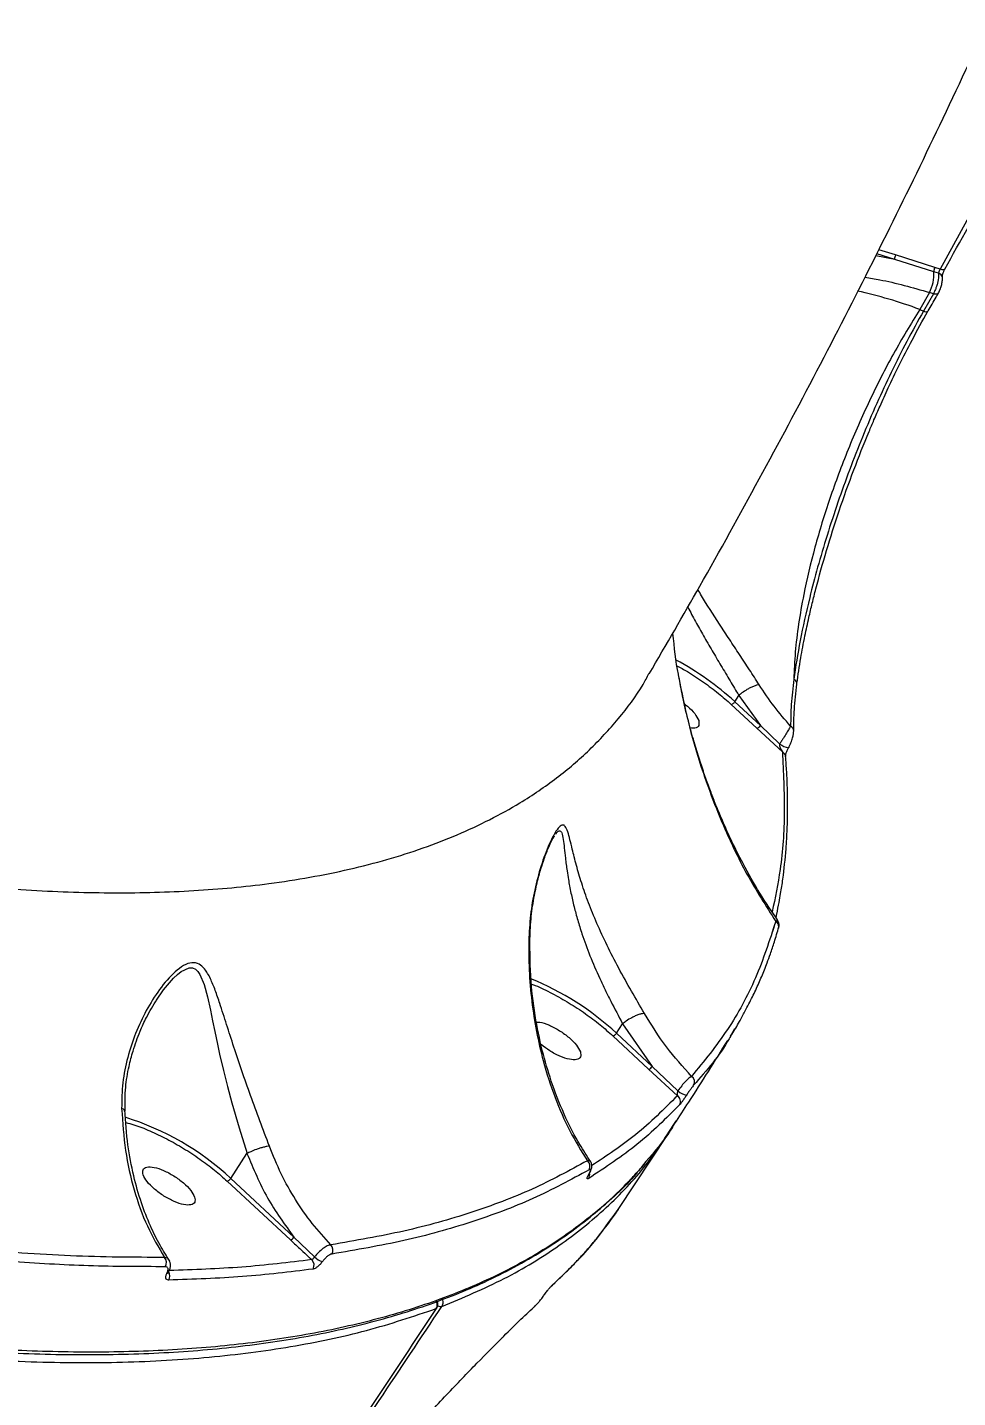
# Model space of a CAD drawing. Header units: millimetres. Extents: x -6332 to 8932, y -6739 to 7096.
# Drawn here: x -1700.3 to -1563, y -2091.6 to -1889.4 of the extents above; entities that cross this region are included whole.
import ezdxf

# ---------------------------------------------------------------- set-up
doc = ezdxf.new("R2010")
doc.units = ezdxf.units.MM
for name, color, linetype in [('DIKOM_ОБЪЕКТ', 7, 'Continuous'), ('DIKOM_РАЗМЕР_ЗОНА', 7, 'Continuous'), ('DIKOM_РАЗМЕР_ОБЪЕКТА', 7, 'Continuous')]:
    doc.layers.add(name, color=color, linetype=linetype)
doc.styles.add('style1', font='arial.ttf', dxfattribs={"width": 0.8})
doc.dimstyles.new('1-50', dxfattribs={"dimtxt": 300, "dimasz": 200, "dimexe": 100, "dimexo": 0, "dimgap": 100, "dimtad": 1, "dimtxsty": 'style1', "dimcen": 200, "dimclrd": 7, "dimclre": 7, "dimclrt": 7, "dimadec": 1, "dimazin": 2, "dimtfac": 1, "dimtmove": 0, "dimatfit": 2, "dimfxl": 0, "dimlwd": 25, "dimlwe": 18, "dimarcsym": 0})

# ---------------------------------------------------------------- blocks, each defined once
blk = doc.blocks.new('*D9')
at = {"layer": 'Defpoints', "color": 0, "transparency": 16777216}
for p in [(777.17, 5593.97), (-4228.73, -3389.78), (7301.72, -3389.78)]:
    blk.add_point(p, dxfattribs=at)
at = {"layer": 'DIKOM_РАЗМЕР_ОБЪЕКТА', "color": 7, "lineweight": 18, "transparency": 16777216}
for p, q in [((777.17, 5593.97), (7401.72, 5593.97)), ((-4228.73, -3389.78), (7401.72, -3389.78))]:
    blk.add_line(p, q, dxfattribs=at)
at = {"layer": 'DIKOM_РАЗМЕР_ОБЪЕКТА', "color": 7, "lineweight": 25, "transparency": 16777216}
blk.add_line((7301.72, 5393.97), (7301.72, -3189.78), dxfattribs=at)
at = {"layer": 'DIKOM_РАЗМЕР_ОБЪЕКТА', "color": 7, "transparency": 16777216}
for points in [[(7268.39, 5393.97), (7335.06, 5393.97), (7301.72, 5593.97)], [(7268.39, -3189.78), (7335.06, -3189.78), (7301.72, -3389.78)]]:
    blk.add_solid(points, dxfattribs=at)
at = {"layer": 'DIKOM_РАЗМЕР_ОБЪЕКТА', "color": 7, "transparency": 16777216, "insert": (7048.55, 1153.71), "char_height": 300, "attachment_point": 5, "rotation": 90, "style": 'style1'}
blk.add_mtext('9000', dxfattribs=at)
blk = doc.blocks.new('*D10')
at = {"layer": 'Defpoints', "color": 0, "transparency": 16777216}
for p in [(4034.78, 3636.59), (-4490.85, -1960.46), (4034.78, -5533.39)]:
    blk.add_point(p, dxfattribs=at)
at = {"layer": 'DIKOM_РАЗМЕР_ОБЪЕКТА', "color": 7, "lineweight": 18, "transparency": 16777216}
for p, q in [((4034.78, 3636.59), (4034.78, -5633.39)), ((-4490.85, -1960.46), (-4490.85, -5633.39))]:
    blk.add_line(p, q, dxfattribs=at)
at = {"layer": 'DIKOM_РАЗМЕР_ОБЪЕКТА', "color": 7, "lineweight": 25, "transparency": 16777216}
blk.add_line((-4290.85, -5533.39), (3834.78, -5533.39), dxfattribs=at)
at = {"layer": 'DIKOM_РАЗМЕР_ОБЪЕКТА', "color": 7, "transparency": 16777216}
for points in [[(-4290.85, -5500.05), (-4290.85, -5566.72), (-4490.85, -5533.39)], [(3834.78, -5500.05), (3834.78, -5566.72), (4034.78, -5533.39)]]:
    blk.add_solid(points, dxfattribs=at)
at = {"layer": 'DIKOM_РАЗМЕР_ОБЪЕКТА', "color": 7, "transparency": 16777216, "insert": (308.03, -5280.21), "char_height": 300, "attachment_point": 5, "style": 'style1'}
blk.add_mtext('8500', dxfattribs=at)
blk = doc.blocks.new('*D11')
at = {"layer": 'Defpoints', "color": 0, "transparency": 16777216}
for p in [(1114.35, 7096.35), (-4349.59, -4627.34), (8831.76, -4627.34)]:
    blk.add_point(p, dxfattribs=at)
at = {"layer": 'DIKOM_РАЗМЕР_ЗОНА', "color": 7, "lineweight": 18, "transparency": 16777216}
for p, q in [((1114.35, 7096.35), (8931.76, 7096.35)), ((-4349.59, -4627.34), (8931.76, -4627.34))]:
    blk.add_line(p, q, dxfattribs=at)
at = {"layer": 'DIKOM_РАЗМЕР_ЗОНА', "color": 7, "lineweight": 25, "transparency": 16777216}
blk.add_line((8831.76, 6896.35), (8831.76, -4427.34), dxfattribs=at)
at = {"layer": 'DIKOM_РАЗМЕР_ЗОНА', "color": 7, "transparency": 16777216}
for points in [[(8798.42, 6896.35), (8865.09, 6896.35), (8831.76, 7096.35)], [(8798.42, -4427.34), (8865.09, -4427.34), (8831.76, -4627.34)]]:
    blk.add_solid(points, dxfattribs=at)
at = {"layer": 'DIKOM_РАЗМЕР_ЗОНА', "color": 7, "transparency": 16777216, "insert": (8578.59, 1308.2), "char_height": 300, "attachment_point": 5, "rotation": 90, "style": 'style1'}
blk.add_mtext('11750', dxfattribs=at)
blk = doc.blocks.new('*D12')
at = {"layer": 'Defpoints', "color": 0, "transparency": 16777216}
for p in [(6134.38, 3354.85), (-6332, -2644.93), (6134.38, -6639)]:
    blk.add_point(p, dxfattribs=at)
at = {"layer": 'DIKOM_РАЗМЕР_ЗОНА', "color": 7, "lineweight": 18, "transparency": 16777216}
for p, q in [((6134.38, 3354.85), (6134.38, -6739)), ((-6332, -2644.93), (-6332, -6739))]:
    blk.add_line(p, q, dxfattribs=at)
at = {"layer": 'DIKOM_РАЗМЕР_ЗОНА', "color": 7, "lineweight": 25, "transparency": 16777216}
blk.add_line((-6132, -6639), (5934.38, -6639), dxfattribs=at)
at = {"layer": 'DIKOM_РАЗМЕР_ЗОНА', "color": 7, "transparency": 16777216}
for points in [[(-6132, -6605.67), (-6132, -6672.33), (-6332, -6639)], [(5934.38, -6605.67), (5934.38, -6672.33), (6134.38, -6639)]]:
    blk.add_solid(points, dxfattribs=at)
at = {"layer": 'DIKOM_РАЗМЕР_ЗОНА', "color": 7, "transparency": 16777216, "insert": (-98.81, -6385.83), "char_height": 300, "attachment_point": 5, "style": 'style1'}
blk.add_mtext('12500', dxfattribs=at)

msp = doc.modelspace()

# ---------------------------------------------------------------- linework, layer by layer
at = {"layer": 'DIKOM_ОБЪЕКТ', "color": 7, "linetype": 'Continuous', "lineweight": 15}
for p, q in [((-1548.181, -1893.152), (-1565.604, -1925.078)), ((-1572.315, -1923.634), (-1575.092, -1923.092)), ((-1572.315, -1923.634), (-1574.951, -1922.807)), ((-1572.194, -1922.973), (-1574.654, -1922.201)), ((-1566.4, -1924.829), (-1572.194, -1922.973)), ((-1566.532, -1925.443), (-1572.315, -1923.634)), ((-1565.604, -1925.078), (-1566.4, -1924.829)), ((-1564.893, -1925.029), (-1564.909, -1925.066)), ((-1565.837, -1925.66), (-1566.532, -1925.443)), ((-1567.194, -1928.509), (-1568.626, -1931.012)), ((-1566.604, -1928.694), (-1568.068, -1931.253)), ((-1566.604, -1928.694), (-1567.194, -1928.509)), ((-1568.626, -1931.012), (-1568.068, -1931.253)), ((-1595.902, -1988.911), (-1595.31, -1987.999)), ((-1595.308, -1987.996), (-1595.31, -1987.999)), ((-1595.31, -1987.999), (-1592.12, -1992.431)), ((-1596.427, -1989.321), (-1592.645, -1992.841)), ((-1595.902, -1988.911), (-1592.12, -1992.431)), ((-1592.645, -1992.841), (-1588.883, -1996.324)), ((-1592.12, -1992.431), (-1589.283, -1995.145)), ((-1587.222, -1993.357), (-1587.214, -1993.253)), ((-1622.636, -2008.948), (-1622.521, -2008.779)), ((-1590.273, -2022.501), (-1590.343, -2022.875)), ((-1590.21, -2022.426), (-1590.146, -2022.147)), ((-1613.355, -2037.837), (-1612.451, -2036.446)), ((-1612.448, -2036.443), (-1612.451, -2036.446)), ((-1612.451, -2036.446), (-1608.086, -2042.741)), ((-1613.88, -2038.247), (-1608.611, -2043.152)), ((-1613.355, -2037.837), (-1608.086, -2042.741)), ((-1596.516, -2038.261), (-1596.352, -2038.002)), ((-1595.933, -2037.189), (-1596.369, -2037.991)), ((-1608.611, -2043.152), (-1604.371, -2047.075)), ((-1608.086, -2042.741), (-1604.301, -2046.347)), ((-1613.089, -2063.859), (-1605.802, -2052.818)), ((-1605.789, -2052.828), (-1605.4, -2052.192)), ((-1605.4, -2052.192), (-1604.654, -2050.974)), ((-1670.264, -2059.279), (-1667.873, -2055.6)), ((-1667.868, -2055.596), (-1667.873, -2055.6)), ((-1670.788, -2059.689), (-1661.462, -2068.371)), ((-1670.264, -2059.279), (-1660.937, -2067.96)), ((-1613.617, -2064.544), (-1613.097, -2063.854)), ((-1660.937, -2067.96), (-1657.895, -2070.871)), ((-1624.013, -2076.479), (-1623.994, -2076.428)), ((-1623.105, -2075.321), (-1622.961, -2075.178))]:
    msp.add_line(p, q, dxfattribs=at)
at = {"layer": 'DIKOM_ОБЪЕКТ', "color": 7, "linetype": 'Continuous', "lineweight": 15, "flags": 128}
for points in [[(-1564.909, -1925.066), (-1564.909, -1925.066), (-1564.963, -1925.121), (-1565.046, -1925.156), (-1565.156, -1925.169), (-1565.29, -1925.16), (-1565.441, -1925.13), (-1565.604, -1925.078)], [(-1565.281, -1926.415), (-1565.281, -1926.412), (-1565.279, -1926.29)], [(-1565.908, -1928.68), (-1565.91, -1928.684), (-1565.964, -1928.739), (-1566.048, -1928.772), (-1566.158, -1928.784), (-1566.29, -1928.776), (-1566.441, -1928.744), (-1566.604, -1928.694)], [(-1567.375, -1931.245), (-1567.376, -1931.247), (-1567.421, -1931.294)], [(-1586.739, -1986.303), (-1586.735, -1986.187), (-1586.735, -1986.184)], [(-1587.953, -1995.637), (-1587.95, -1995.7), (-1587.962, -1995.71)], [(-1589.428, -2022.336), (-1589.415, -2022.27), (-1589.405, -2022.168)], [(-1681.222, -2032.962), (-1680.188, -2031.448), (-1678.736, -2029.736), (-1678.126, -2029.161), (-1677.566, -2028.726), (-1676.42, -2028.211), (-1675.923, -2028.217), (-1675.479, -2028.407), (-1675.13, -2028.723), (-1674.808, -2029.186), (-1674.195, -2030.677), (-1673.715, -2032.47), (-1673.28, -2034.455), (-1672.96, -2036.008), (-1672.63, -2037.609), (-1672.237, -2039.465), (-1671.911, -2040.944), (-1671.352, -2043.343), (-1670.758, -2045.711), (-1670.116, -2048.108), (-1669.036, -2051.835), (-1667.868, -2055.596), (-1667.868, -2055.596)], [(-1617.427, -2058.639), (-1617.382, -2058.596), (-1617.356, -2058.556)], [(-1679.683, -2073.297), (-1679.589, -2073.269), (-1679.514, -2073.226), (-1679.46, -2073.169), (-1679.428, -2073.099), (-1679.42, -2073.019), (-1679.435, -2072.929), (-1679.473, -2072.834), (-1679.533, -2072.734)], [(-1622.778, -2074.981), (-1622.894, -2075.119), (-1622.965, -2075.181)], [(-1639.872, -2078.434), (-1639.888, -2078.454), (-1639.953, -2078.495)], [(-1625.292, -2078.03), (-1625.4, -2078.161), (-1625.459, -2078.214)]]:
    msp.add_lwpolyline(points, dxfattribs=at)
at = {"layer": 'DIKOM_ОБЪЕКТ', "color": 7, "linetype": 'Continuous', "lineweight": 15}
for centre, radius, start, end in [((-1571.295, -1923.478), 1.032, 150.64729, 188.64299), ((-1565.393, -1925.368), 1.141, 151.87065, 183.77558), ((-1572.232, -1925.817), 5.713, 331.88886, 3.75737), ((-1566.032, -1926.395), 0.76, 7.89553, 75.12359), ((-1592.621, -1995.398), 68.711, 69.56068, 77.55457), ((-1567.702, -1930.602), 0.747, 240.65506, 292.08972), ((-1624.999, -2020.738), 43.124, 47.56641, 61.66828), ((-1587.526, -1986.309), 0.801, 8.97539, 65.47075), ((-1592.886, -1991.992), 0.883, 285.84927, 330.17598), ((-1588.05, -1993.27), 0.836, 1.15093, 62.88683), ((-1587.597, -1993.033), 2.702, 231.40178, 262.24473), ((-1589.265, -1997.112), 0.876, 5.58867, 64.14454), ((-1591.069, -2022.416), 0.859, 327.67597, 359.32774), ((-1590.355, -2022.15), 0.95, 358.93358, 58.27575), ((-1642.073, -2069.133), 42.475, 47.4598, 67.75678), ((-1608.858, -2042.296), 0.891, 286.11186, 330.04258), ((-1602.832, -2045.027), 0.988, 329.89009, 55.06004), ((-1602.667, -2044.66), 2.349, 225.90911, 261.36653), ((-1604.908, -2047.911), 0.994, 329.85456, 57.29165), ((-1697.702, -2088.752), 40.268, 47.04804, 72.89284), ((-1618.301, -2057.491), 1.037, 329.82644, 51.58591), ((-1618.288, -2058.774), 0.976, 328.48934, 14.54466), ((-1661.704, -2067.522), 0.882, 285.89051, 330.27657), ((-1680.908, -2071.702), 1.158, 328.20395, 40.63709), ((-1655.869, -2068.78), 2.912, 225.90203, 252.61284), ((-1656.3, -2069.866), 1.115, 328.92391, 44.74263), ((-1659.084, -2072.087), 1.115, 328.71533, 47.02743), ((-1680.437, -2073.68), 1.169, 328.41634, 30.18322), ((-1639.274, -2077.226), 0.971, 241.78583, 278.41351), ((-1630.507, -2082.266), 0.588, 294.86134, 329.11308)]:
    msp.add_arc(centre, radius, start, end, dxfattribs=at)
for points, knots in [([(-1608.517, -1984.8), (-1606.017, -1980.492), (-1600.487, -1970.959), (-1592.245, -1956.048), (-1583.734, -1940.105), (-1575.505, -1924.044), (-1567.552, -1907.875), (-1559.878, -1891.602), (-1552.487, -1875.228), (-1545.381, -1858.758), (-1538.56, -1842.198), (-1532.029, -1825.551), (-1525.789, -1808.823), (-1519.841, -1792.018), (-1514.188, -1775.14), (-1508.832, -1758.194), (-1503.772, -1741.186), (-1499.013, -1724.119), (-1494.554, -1706.999), (-1490.397, -1689.829), (-1486.543, -1672.615), (-1482.994, -1655.362), (-1479.75, -1638.074), (-1476.81, -1620.755), (-1474.19, -1603.41), (-1472.163, -1588.528), (-1471.133, -1579.419), (-1470.759, -1576.108)], [0, 0, 0, 0, 0.033987, 0.0752059, 0.1164106, 0.1576012, 0.1987738, 0.2399269, 0.2810626, 0.3221776, 0.3632707, 0.4043426, 0.4453903, 0.4864148, 0.5274154, 0.5683911, 0.6093418, 0.6502665, 0.6911652, 0.7320395, 0.7728872, 0.8137101, 0.8545064, 0.895278, 0.9360252, 0.9767463, 1, 1, 1, 1]), ([(-2265.851, -1753.592), (-2262.478, -1757.982), (-2255.727, -1766.768), (-2244.566, -1780.165), (-2232.67, -1793.691), (-2219.992, -1807.325), (-2206.582, -1821.025), (-2192.469, -1834.759), (-2177.689, -1848.486), (-2162.279, -1862.169), (-2146.279, -1875.769), (-2131.597, -1887.73), (-2118.417, -1898.097), (-2106.863, -1906.939), (-2095, -1915.767), (-2082.84, -1924.567), (-2070.39, -1933.323), (-2057.666, -1942.02), (-2042.919, -1951.811), (-2026.055, -1962.611), (-2007.009, -1974.298), (-1987.564, -1985.704), (-1967.775, -1996.782), (-1952.171, -2005.093), (-1940.875, -2010.903), (-1933.95, -2014.399), (-1927.008, -2017.839), (-1920.051, -2021.218), (-1913.082, -2024.539), (-1906.102, -2027.794), (-1895.006, -2032.864), (-1879.804, -2039.523), (-1861.198, -2047.156), (-1843.26, -2054.012), (-1826.027, -2060.129), (-1808.979, -2065.686), (-1792.171, -2070.655), (-1775.658, -2075.005), (-1759.498, -2078.706), (-1743.749, -2081.729), (-1728.471, -2084.047), (-1713.723, -2085.637), (-1699.566, -2086.469), (-1686.061, -2086.526), (-1673.263, -2085.79), (-1661.256, -2084.223), (-1650.009, -2081.886), (-1643.314, -2079.628), (-1639.953, -2078.495)], [0, 0, 0, 0, 0.0248236, 0.0496899, 0.074599, 0.0995503, 0.1245434, 0.1495796, 0.1746578, 0.1997787, 0.2249422, 0.2501481, 0.2668663, 0.2837593, 0.300827, 0.3180696, 0.3354858, 0.3530772, 0.3708432, 0.3960069, 0.4215131, 0.447361, 0.4735513, 0.5000833, 0.5092167, 0.5183856, 0.5275896, 0.5368288, 0.5461039, 0.5554139, 0.5647593, 0.5906384, 0.6167853, 0.640787, 0.66501, 0.6894536, 0.7141179, 0.7390032, 0.7641092, 0.7894361, 0.8149838, 0.8407522, 0.8667415, 0.8929515, 0.9193824, 0.9460341, 0.9729066, 1, 1, 1, 1]), ([(-1564.928, -1925.057), (-1562.589, -1920.907), (-1557.36, -1911.633), (-1551.572, -1900.97), (-1548.188, -1894.439), (-1547.495, -1893.101)], [0, 0, 0, 0, 0.3916626, 0.8753107, 1, 1, 1, 1]), ([(-1982.45, -1907.543), (-1977.716, -1910.477), (-1968.231, -1916.355), (-1953.877, -1924.842), (-1939.435, -1933.082), (-1924.925, -1941.035), (-1911.289, -1948.206), (-1898.533, -1954.655), (-1886.651, -1960.444), (-1874.733, -1966.029), (-1862.797, -1971.397), (-1850.861, -1976.533), (-1839.145, -1981.343), (-1827.655, -1985.833), (-1816.392, -1990.009), (-1805.168, -1993.94), (-1794.003, -1997.612), (-1782.918, -2001.012), (-1772.631, -2003.926), (-1763.124, -2006.413), (-1754.376, -2008.517), (-1745.722, -2010.414), (-1737.174, -2012.091), (-1728.748, -2013.544), (-1720.456, -2014.761), (-1710.651, -2015.941), (-1699.501, -2016.858), (-1687.261, -2017.237), (-1675.56, -2016.917), (-1666.072, -2016.024), (-1658.539, -2014.862), (-1652.725, -2013.677), (-1647.153, -2012.242), (-1641.837, -2010.546), (-1636.788, -2008.589), (-1632.019, -2006.366), (-1627.072, -2003.615), (-1622.093, -2000.225), (-1617.235, -1996.091), (-1613.008, -1991.462), (-1610.115, -1987.678), (-1608.851, -1985.303), (-1608.568, -1984.772)], [0, 0, 0, 0, 0.0288764, 0.0578456, 0.0869068, 0.1160599, 0.1453043, 0.1691334, 0.1931472, 0.2173462, 0.2417299, 0.2662983, 0.2910514, 0.3147306, 0.3386432, 0.36279, 0.3871709, 0.4117855, 0.4366339, 0.4569814, 0.4775102, 0.4982208, 0.5191131, 0.5401871, 0.5614424, 0.5828798, 0.6176327, 0.6528716, 0.6885964, 0.7248071, 0.745719, 0.7667898, 0.7880193, 0.8094077, 0.830955, 0.8526613, 0.8745264, 0.9034388, 0.9325681, 0.9619146, 0.9914782, 1, 1, 1, 1]), ([(-1565.604, -1925.078), (-1565.63, -1925.119), (-1565.673, -1925.185), (-1565.728, -1925.291), (-1565.77, -1925.386), (-1565.802, -1925.479), (-1565.828, -1925.575), (-1565.834, -1925.628), (-1565.837, -1925.66)], [0, 0, 0, 0, 0.2091131, 0.3440459, 0.4997611, 0.6559934, 0.7913658, 1, 1, 1, 1]), ([(-1565.279, -1926.29), (-1565.28, -1926.221), (-1565.281, -1926.078), (-1565.209, -1925.763), (-1565.085, -1925.405), (-1564.967, -1925.178), (-1564.908, -1925.063)], [0, 0, 0, 0, 0.2360341, 0.4811222, 0.735945, 1, 1, 1, 1]), ([(-1576.693, -1926.253), (-1575.965, -1926.375), (-1574.091, -1926.689), (-1570.923, -1927.411), (-1568.437, -1928.143), (-1567.194, -1928.509)], [0, 0, 0, 0, 0.2411322, 0.6205518, 1, 1, 1, 1]), ([(-1565.837, -1925.66), (-1565.827, -1925.832), (-1565.811, -1926.113), (-1565.876, -1926.618), (-1565.976, -1927.098), (-1566.124, -1927.596), (-1566.329, -1928.149), (-1566.5, -1928.489), (-1566.604, -1928.694)], [0, 0, 0, 0, 0.2129339, 0.3470863, 0.4999589, 0.6578391, 0.7937942, 1, 1, 1, 1]), ([(-1565.908, -1928.68), (-1565.813, -1928.496), (-1565.62, -1928.124), (-1565.403, -1927.466), (-1565.267, -1926.812), (-1565.275, -1926.466), (-1565.279, -1926.29)], [0, 0, 0, 0, 0.2417962, 0.4891042, 0.741898, 1, 1, 1, 1]), ([(-1567.39, -1931.238), (-1566.987, -1930.556), (-1566.486, -1929.706), (-1566.007, -1928.848), (-1565.913, -1928.679)], [0, 0, 0, 0, 0.8031056, 1, 1, 1, 1]), ([(-1609.028, -2056.778), (-1609.5, -2057.393), (-1611.611, -2060.145), (-1616.315, -2064.357), (-1623.108, -2069.381), (-1630.806, -2073.649), (-1639.272, -2077.231), (-1648.487, -2080.12), (-1658.397, -2082.333), (-1668.958, -2083.875), (-1680.124, -2084.768), (-1691.848, -2085.023), (-1704.083, -2084.657), (-1714.557, -2083.861), (-1722.969, -2082.96), (-1729.133, -2082.183), (-1735.377, -2081.285), (-1741.695, -2080.268), (-1748.082, -2079.131), (-1754.534, -2077.883), (-1762.836, -2076.144), (-1773.066, -2073.791), (-1785.308, -2070.655), (-1799.159, -2066.769), (-1814.667, -2061.993), (-1831.856, -2056.185), (-1849.125, -2049.86), (-1866.417, -2043.061), (-1882.427, -2036.351), (-1897.142, -2029.857), (-1910.582, -2023.67), (-1924.071, -2017.209), (-1937.591, -2010.482), (-1951.121, -2003.499), (-1964.643, -1996.271), (-1979.934, -1987.819), (-1996.955, -1978.033), (-2015.633, -1966.813), (-2034.116, -1955.215), (-2052.38, -1943.3), (-2064.321, -1935.095), (-2070.287, -1930.996)], [0, 0, 0, 0, 0.0093833, 0.0419915, 0.0743127, 0.106346, 0.1380918, 0.1695502, 0.2007211, 0.2316045, 0.2622004, 0.2925088, 0.3225297, 0.352263, 0.366062, 0.3797903, 0.3934478, 0.4070344, 0.4205505, 0.4339955, 0.44737, 0.4717044, 0.4958012, 0.51966, 0.5518098, 0.5835171, 0.6147823, 0.645605, 0.6759855, 0.6993104, 0.722608, 0.7458772, 0.7691186, 0.7923324, 0.8155191, 0.8386776, 0.8710508, 0.9033694, 0.9356341, 0.9678446, 1, 1, 1, 1]), ([(-1568.626, -1931.012), (-1569.93, -1933.157), (-1572.528, -1937.431), (-1576.078, -1944.449), (-1579.247, -1951.655), (-1581.959, -1958.942), (-1584.173, -1966.168), (-1585.638, -1972.349), (-1586.528, -1977.481), (-1587.041, -1981.688), (-1587.142, -1984.272), (-1587.194, -1985.58)], [0, 0, 0, 0, 0.1264699, 0.2520625, 0.3767843, 0.5006271, 0.6245291, 0.7502828, 0.8314667, 0.9147042, 1, 1, 1, 1]), ([(-1568.068, -1931.253), (-1568.892, -1932.729), (-1570.515, -1935.637), (-1572.814, -1940.23), (-1575.01, -1944.959), (-1577.076, -1949.799), (-1578.991, -1954.686), (-1580.739, -1959.553), (-1582.313, -1964.361), (-1583.704, -1969.073), (-1585.084, -1974.333), (-1586.359, -1980.034), (-1586.916, -1983.732), (-1587.194, -1985.58)], [0, 0, 0, 0, 0.0861003, 0.169728, 0.2508701, 0.3366035, 0.4198763, 0.5006886, 0.5854788, 0.668717, 0.7504326, 0.8753117, 1, 1, 1, 1]), ([(-1586.735, -1986.187), (-1586.562, -1984.966), (-1586.247, -1982.753), (-1585.618, -1979.448), (-1585.033, -1976.724), (-1584.487, -1974.4), (-1583.671, -1971.153), (-1582.411, -1966.628), (-1580.534, -1960.724), (-1578.423, -1954.814), (-1576.645, -1950.331), (-1575.324, -1947.208), (-1574.385, -1945.059), (-1573.164, -1942.375), (-1571.594, -1939.1), (-1569.653, -1935.281), (-1568.202, -1932.689), (-1567.42, -1931.293)], [0, 0, 0, 0, 0.0828832, 0.1502924, 0.202811, 0.2428294, 0.2821511, 0.3826688, 0.4838396, 0.5858157, 0.6814338, 0.7104647, 0.7454771, 0.792069, 0.8501309, 0.9192774, 1, 1, 1, 1]), ([(-2070.59, -1931.537), (-2068.459, -1933.012), (-2064.512, -1935.744), (-2059.037, -1939.47), (-2054.514, -1942.515), (-2050.823, -1944.978), (-2047.628, -1947.094), (-2044.586, -1949.095), (-2039.645, -1952.321), (-2032.795, -1956.735), (-2021.73, -1963.726), (-2008.275, -1971.99), (-1991.687, -1981.809), (-1974.298, -1991.696), (-1956.132, -2001.575), (-1937.961, -2011.007), (-1919.839, -2019.965), (-1901.821, -2028.421), (-1883.951, -2036.354), (-1866.264, -2043.753), (-1848.806, -2050.594), (-1831.609, -2056.866), (-1814.724, -2062.55), (-1798.2, -2067.627), (-1782.088, -2072.086), (-1766.419, -2075.915), (-1751.231, -2079.106), (-1736.557, -2081.653), (-1722.427, -2083.549), (-1708.887, -2084.785), (-1695.973, -2085.361), (-1683.724, -2085.274), (-1672.16, -2084.526), (-1661.312, -2083.114), (-1651.2, -2081.045), (-1641.85, -2078.321), (-1632.95, -2074.812), (-1624.64, -2070.436), (-1618.491, -2066.109), (-1614.271, -2062.45), (-1612.207, -2060.424), (-1610.818, -2058.944), (-1609.999, -2058.054), (-1609.432, -2057.397), (-1609.158, -2057.078)], [0, 0, 0, 0, 0.0115362, 0.0213588, 0.0294343, 0.0357544, 0.0410599, 0.0464443, 0.0519173, 0.067249, 0.0826066, 0.1100278, 0.1374495, 0.1686093, 0.1997698, 0.2309809, 0.262181, 0.2933414, 0.3245024, 0.3556635, 0.3868251, 0.4179908, 0.4492238, 0.4804031, 0.5115664, 0.5427305, 0.5738953, 0.6050609, 0.6362405, 0.6674804, 0.6986542, 0.7298245, 0.7609958, 0.7921696, 0.8233444, 0.8545556, 0.8857917, 0.9207151, 0.9556408, 0.9709938, 0.9858619, 0.9899134, 0.9951144, 1, 1, 1, 1]), ([(-1592.305, -1986.419), (-1592.78, -1985.679), (-1593.724, -1984.209), (-1595.213, -1981.949), (-1596.704, -1979.698), (-1598.627, -1976.763), (-1600.283, -1974.228), (-1601.174, -1972.665), (-1601.349, -1972.357)], [0, 0, 0, 0, 0.155395, 0.3088904, 0.4628195, 0.6174202, 0.9246937, 1, 1, 1, 1]), ([(-1602.832, -1974.93), (-1602.82, -1974.954), (-1602.484, -1975.645), (-1601.717, -1977.057), (-1600.533, -1979.191), (-1599.265, -1981.368), (-1597.937, -1983.605), (-1596.599, -1985.828), (-1595.734, -1987.28), (-1595.308, -1987.996)], [0, 0, 0, 0, 0.0062086, 0.1754528, 0.3374022, 0.5060704, 0.6687591, 0.8365791, 1, 1, 1, 1]), ([(-1605.077, -1978.829), (-1604.872, -1980.886), (-1604.65, -1983.116), (-1604.2, -1985.2), (-1604.165, -1985.362)], [0, 0, 0, 0, 0.9223594, 1, 1, 1, 1]), ([(-1604.439, -1983.6), (-1603.921, -1983.885), (-1602.58, -1984.622), (-1600.504, -1986.011), (-1598.308, -1987.647), (-1597.044, -1988.772), (-1596.427, -1989.321)], [0, 0, 0, 0, 0.1785495, 0.4624595, 0.7374182, 1, 1, 1, 1]), ([(-1604.165, -1985.362), (-1603.737, -1987.523), (-1602.844, -1992.029), (-1600.737, -1999.197), (-1597.886, -2006.807), (-1594.218, -2014.521), (-1591.311, -2019.066), (-1589.856, -2021.342)], [0, 0, 0, 0, 0.1559765, 0.3252629, 0.5499496, 0.7746572, 1, 1, 1, 1]), ([(-1589.532, -2021.236), (-1590.44, -2019.906), (-1592.261, -2017.238), (-1594.56, -2013.127), (-1596.426, -2009.398), (-1597.769, -2006.401), (-1598.743, -2004.05), (-1599.529, -2002.019), (-1600.279, -1999.96), (-1601.05, -1997.672), (-1601.853, -1995.079), (-1602.705, -1991.999), (-1603.499, -1988.777), (-1603.92, -1986.499), (-1604.102, -1985.512)], [0, 0, 0, 0, 0.1356899, 0.2719234, 0.3826825, 0.4683866, 0.529114, 0.579621, 0.6350216, 0.695412, 0.7608313, 0.8368662, 0.9293, 1, 1, 1, 1]), ([(-1587.194, -1985.58), (-1587.341, -1986.865), (-1587.635, -1989.433), (-1587.657, -1991.494), (-1587.669, -1992.525)], [0, 0, 0, 0, 0.5000054, 1, 1, 1, 1]), ([(-1592.305, -1986.419), (-1592.429, -1986.438), (-1592.676, -1986.475), (-1593.144, -1986.64), (-1593.629, -1986.862), (-1594.208, -1987.18), (-1594.799, -1987.57), (-1595.158, -1987.871), (-1595.308, -1987.996)], [0, 0, 0, 0, 0.1605626, 0.3194206, 0.4705261, 0.6089921, 0.8371365, 1, 1, 1, 1]), ([(-1587.669, -1992.525), (-1588.502, -1991.568), (-1590.164, -1989.657), (-1591.592, -1987.497), (-1592.305, -1986.419)], [0, 0, 0, 0, 0.5010253, 1, 1, 1, 1]), ([(-1587.214, -1993.253), (-1587.203, -1992.225), (-1587.18, -1990.168), (-1586.886, -1987.593), (-1586.739, -1986.305)], [0, 0, 0, 0, 0.4997371, 1, 1, 1, 1]), ([(-1603.343, -1989.25), (-1603.191, -1989.358), (-1602.564, -1989.803), (-1601.719, -1990.707), (-1601.395, -1991.351), (-1601.232, -1991.672)], [0, 0, 0, 0, 0.1370614, 0.5684988, 1, 1, 1, 1]), ([(-1596.427, -1989.321), (-1596.388, -1989.312), (-1596.309, -1989.296), (-1596.161, -1989.198), (-1596.014, -1989.065), (-1595.94, -1988.962), (-1595.902, -1988.911)], [0, 0, 0, 0, 0.24997, 0.5003401, 0.7501389, 1, 1, 1, 1]), ([(-1601.232, -1991.672), (-1601.191, -1991.943), (-1601.107, -1992.485), (-1601.61, -1992.864), (-1602.231, -1992.805), (-1602.474, -1992.783)], [0, 0, 0, 0, 0.3786827, 0.757414, 1, 1, 1, 1]), ([(-1587.669, -1992.525), (-1587.741, -1992.654), (-1587.886, -1992.916), (-1588.257, -1993.529), (-1588.65, -1994.158), (-1589.005, -1994.717), (-1589.189, -1995.001), (-1589.283, -1995.145)], [0, 0, 0, 0, 0.236223, 0.477047, 0.7293871, 0.8628327, 1, 1, 1, 1]), ([(-1587.962, -1995.71), (-1587.899, -1995.59), (-1587.775, -1995.349), (-1587.563, -1994.849), (-1587.369, -1994.265), (-1587.235, -1993.671), (-1587.221, -1993.391), (-1587.214, -1993.253)], [0, 0, 0, 0, 0.1326539, 0.2637684, 0.5159265, 0.7597406, 1, 1, 1, 1]), ([(-1589.283, -1995.145), (-1589.287, -1995.164), (-1589.297, -1995.206), (-1589.303, -1995.298), (-1589.287, -1995.483), (-1589.171, -1995.872), (-1589.002, -1996.138), (-1588.883, -1996.324)], [0, 0, 0, 0, 0.0397771, 0.0832334, 0.1837331, 0.4286444, 1, 1, 1, 1]), ([(-1588.393, -1997.027), (-1588.393, -1996.948), (-1588.393, -1996.791), (-1588.315, -1996.474), (-1588.2, -1996.169), (-1588.074, -1995.908), (-1587.999, -1995.776), (-1587.962, -1995.71)], [0, 0, 0, 0, 0.2610468, 0.5174791, 0.7633277, 0.8819442, 1, 1, 1, 1]), ([(-1588.883, -1996.324), (-1588.735, -1999.322), (-1588.439, -2005.318), (-1588.977, -2013.184), (-1589.956, -2017.871), (-1590.388, -2019.94)], [0, 0, 0, 0, 0.358291, 0.7166365, 1, 1, 1, 1]), ([(-1589.831, -2020.783), (-1589.791, -2020.613), (-1589.618, -2019.874), (-1589.391, -2018.687), (-1589.148, -2017.32), (-1588.965, -2016.172), (-1588.653, -2013.998), (-1588.357, -2011.19), (-1588.161, -2007.794), (-1588.109, -2005.591), (-1588.106, -2003.953), (-1588.118, -2002.709), (-1588.159, -2001.118), (-1588.243, -1999.168), (-1588.346, -1997.731), (-1588.402, -1996.955)], [0, 0, 0, 0, 0.0234119, 0.1017427, 0.1597871, 0.2063321, 0.2538344, 0.4456024, 0.5678496, 0.6806305, 0.7174794, 0.7676596, 0.8314514, 0.9088884, 1, 1, 1, 1]), ([(-1609.229, -2034.942), (-1609.868, -2033.842), (-1611.14, -2031.653), (-1613.051, -2028.229), (-1614.781, -2024.871), (-1616.282, -2021.624), (-1617.526, -2018.552), (-1618.525, -2015.675), (-1619.304, -2013.017), (-1619.834, -2010.888), (-1620.222, -2009.253), (-1620.539, -2008.068), (-1620.868, -2007.287), (-1621.281, -2007.027), (-1621.797, -2007.334), (-1622.439, -2008.236), (-1623.334, -2009.97), (-1624.384, -2012.673), (-1625.362, -2016.211), (-1626.054, -2019.912), (-1626.205, -2022.463), (-1626.281, -2023.737)], [0, 0, 0, 0, 0.0612667, 0.1220563, 0.1831356, 0.2440273, 0.3054778, 0.3666202, 0.4282092, 0.4905612, 0.5320979, 0.5739506, 0.616802, 0.649334, 0.6821394, 0.7149957, 0.7475619, 0.8115877, 0.8750417, 0.9376213, 1, 1, 1, 1]), ([(-1622.324, -2008.491), (-1622.264, -2008.397), (-1622.101, -2008.145), (-1621.894, -2008.005), (-1621.692, -2007.947), (-1621.536, -2008.054), (-1621.352, -2008.39), (-1621.199, -2009.184), (-1621.054, -2010.481), (-1620.92, -2011.77), (-1620.782, -2012.924), (-1620.641, -2013.976), (-1620.476, -2015.039), (-1620.281, -2016.147), (-1620.021, -2017.468), (-1619.64, -2019.134), (-1619.1, -2021.134), (-1618.354, -2023.529), (-1617.308, -2026.394), (-1616.106, -2029.194), (-1615.039, -2031.446), (-1613.913, -2033.705), (-1613.037, -2035.343), (-1612.448, -2036.443)], [0, 0, 0, 0, 0.0131164, 0.0355465, 0.0587037, 0.0803583, 0.1039674, 0.163288, 0.2230002, 0.2831326, 0.3180854, 0.352083, 0.3959254, 0.4273801, 0.4621241, 0.5235784, 0.5824176, 0.6409854, 0.7303812, 0.8202315, 0.8655598, 0.9097368, 1, 1, 1, 1]), ([(-1626.127, -2023.92), (-1626.083, -2022.811), (-1625.996, -2020.647), (-1625.53, -2017.69), (-1625.011, -2015.357), (-1624.502, -2013.54), (-1623.979, -2011.937), (-1623.451, -2010.572), (-1622.925, -2009.418), (-1622.649, -2008.952), (-1622.505, -2008.71)], [0, 0, 0, 0, 0.1899379, 0.3705917, 0.5220948, 0.6161689, 0.7140345, 0.8432822, 0.9185731, 1, 1, 1, 1]), ([(-1589.856, -2021.342), (-1590.781, -2024.17), (-1592.629, -2029.822), (-1596.775, -2037.463), (-1600.435, -2041.965), (-1602.266, -2044.217)], [0, 0, 0, 0, 0.3335117, 0.6664875, 1, 1, 1, 1]), ([(-1596.323, -2038.019), (-1595.944, -2037.394), (-1595.26, -2036.266), (-1594.454, -2034.731), (-1593.832, -2033.546), (-1593.307, -2032.499), (-1592.822, -2031.482), (-1592.365, -2030.475), (-1591.935, -2029.476), (-1591.526, -2028.478), (-1591.095, -2027.37), (-1590.599, -2026.006), (-1590.006, -2024.246), (-1589.619, -2022.906), (-1589.405, -2022.167)], [0, 0, 0, 0, 0.1180018, 0.2131321, 0.2868972, 0.3550135, 0.4217029, 0.4869895, 0.5509729, 0.6136698, 0.6769295, 0.7598502, 0.8675177, 1, 1, 1, 1]), ([(-1589.581, -2021.272), (-1589.594, -2021.251), (-1589.628, -2021.195), (-1589.767, -2021.285), (-1589.856, -2021.342)], [0, 0, 0, 0, 0.357056, 1, 1, 1, 1]), ([(-1589.428, -2022.337), (-1589.387, -2022.096), (-1589.319, -2021.705), (-1589.489, -2021.38), (-1589.555, -2021.255)], [0, 0, 0, 0, 0.6139291, 1, 1, 1, 1]), ([(-1626.28, -2023.737), (-1626.289, -2025.341), (-1626.305, -2028.541), (-1625.895, -2033.175), (-1625.204, -2037.651), (-1624.102, -2042.428), (-1622.496, -2047.374), (-1620.329, -2052.355), (-1618.546, -2055.24), (-1617.657, -2056.678)], [0, 0, 0, 0, 0.1250857, 0.2495152, 0.3737935, 0.4989431, 0.6668205, 0.8339088, 1, 1, 1, 1]), ([(-1626.158, -2023.911), (-1626.154, -2023.902), (-1626.13, -2023.845), (-1626.212, -2023.786), (-1626.28, -2023.737)], [0, 0, 0, 0, 0.1597449, 1, 1, 1, 1]), ([(-1617.16, -2056.812), (-1617.713, -2055.976), (-1619.035, -2053.978), (-1620.963, -2050.215), (-1622.763, -2045.779), (-1624.234, -2040.925), (-1625.325, -2035.831), (-1626.087, -2030.052), (-1626.121, -2025.859), (-1626.139, -2023.68)], [0, 0, 0, 0, 0.0987887, 0.2361207, 0.3959564, 0.5299356, 0.6747125, 0.8308853, 1, 1, 1, 1]), ([(-1664.567, -2054.524), (-1665.035, -2053.283), (-1665.972, -2050.799), (-1667.359, -2047.043), (-1668.648, -2043.382), (-1669.825, -2039.863), (-1670.894, -2036.52), (-1671.777, -2033.741), (-1672.549, -2031.495), (-1673.256, -2029.743), (-1674.018, -2028.397), (-1674.915, -2027.56), (-1675.964, -2027.329), (-1677.207, -2027.782), (-1678.88, -2029.049), (-1680.818, -2031.317), (-1682.775, -2034.449), (-1684.363, -2037.834), (-1685.536, -2041.404), (-1686.296, -2045.116), (-1686.342, -2047.673), (-1686.365, -2048.943)], [0, 0, 0, 0, 0.0610321, 0.1220819, 0.1834484, 0.2449815, 0.3064533, 0.3686933, 0.4105321, 0.4525453, 0.4951697, 0.5273501, 0.5602174, 0.5930325, 0.6254778, 0.6893663, 0.7525644, 0.8147257, 0.8766611, 0.9386815, 1, 1, 1, 1]), ([(-1625.9, -2030.588), (-1625.713, -2030.658), (-1624.73, -2031.026), (-1622.842, -2031.963), (-1620.347, -2033.358), (-1617.956, -2034.933), (-1615.762, -2036.576), (-1614.497, -2037.699), (-1613.88, -2038.247)], [0, 0, 0, 0, 0.0463135, 0.2431148, 0.4399032, 0.6334844, 0.8210065, 1, 1, 1, 1]), ([(-1685.859, -2049.346), (-1685.864, -2048.17), (-1685.874, -2045.942), (-1685.361, -2042.986), (-1684.775, -2040.717), (-1684.202, -2038.989), (-1683.556, -2037.327), (-1682.618, -2035.252), (-1681.712, -2033.75), (-1681.19, -2032.886)], [0, 0, 0, 0, 0.1983337, 0.3760639, 0.5102595, 0.5999616, 0.6889068, 0.8211375, 1, 1, 1, 1]), ([(-1625.175, -2036.2), (-1625.012, -2036.197), (-1624.511, -2036.185), (-1623.272, -2036.628), (-1621.735, -2037.434), (-1620.3, -2038.489), (-1619.163, -2039.627), (-1618.845, -2040.275), (-1618.685, -2040.599)], [0, 0, 0, 0, 0.0884955, 0.2708163, 0.4531199, 0.6353803, 0.8176762, 1, 1, 1, 1]), ([(-1609.229, -2034.942), (-1609.342, -2034.945), (-1609.568, -2034.953), (-1610.045, -2035.086), (-1610.566, -2035.289), (-1611.206, -2035.602), (-1611.875, -2036.001), (-1612.28, -2036.313), (-1612.448, -2036.443)], [0, 0, 0, 0, 0.1574864, 0.315509, 0.4671278, 0.6067724, 0.8364744, 1, 1, 1, 1]), ([(-1602.266, -2044.217), (-1603.549, -2042.808), (-1606.118, -2039.984), (-1608.191, -2036.625), (-1609.229, -2034.942)], [0, 0, 0, 0, 0.4991023, 1, 1, 1, 1]), ([(-1613.88, -2038.247), (-1613.84, -2038.239), (-1613.762, -2038.222), (-1613.613, -2038.126), (-1613.467, -2037.991), (-1613.393, -2037.888), (-1613.355, -2037.837)], [0, 0, 0, 0, 0.2499821, 0.4995947, 0.7501289, 1, 1, 1, 1]), ([(-1596.369, -2037.991), (-1596.49, -2038.216), (-1597.971, -2040.977), (-1600.059, -2043.346), (-1601.977, -2045.523)], [0, 0, 0, 0, 0.0814928, 1, 1, 1, 1]), ([(-1618.685, -2040.599), (-1618.64, -2040.873), (-1618.55, -2041.421), (-1619.168, -2041.802), (-1620.251, -2041.768), (-1621.679, -2041.299), (-1623.193, -2040.514), (-1624.055, -2039.843), (-1624.461, -2039.527)], [0, 0, 0, 0, 0.1698179, 0.3396575, 0.5094981, 0.6793233, 0.8491655, 1, 1, 1, 1]), ([(-1604.789, -2051.219), (-1604.09, -2050.156), (-1601.416, -2046.094), (-1598.843, -2041.977), (-1596.943, -2038.937)], [0, 0, 0, 0, 0.2616355, 1, 1, 1, 1]), ([(-1602.266, -2044.217), (-1602.39, -2044.293), (-1602.638, -2044.447), (-1603.166, -2044.949), (-1603.751, -2045.602), (-1604.117, -2046.097), (-1604.301, -2046.347)], [0, 0, 0, 0, 0.2456706, 0.4929562, 0.7440219, 1, 1, 1, 1]), ([(-1604.301, -2046.347), (-1604.314, -2046.376), (-1604.341, -2046.438), (-1604.38, -2046.572), (-1604.408, -2046.744), (-1604.408, -2046.93), (-1604.384, -2047.026), (-1604.371, -2047.075)], [0, 0, 0, 0, 0.1025572, 0.2116996, 0.4526073, 0.7192739, 1, 1, 1, 1]), ([(-1601.977, -2045.523), (-1602.032, -2045.588), (-1602.142, -2045.719), (-1602.402, -2046.073), (-1602.708, -2046.509), (-1602.916, -2046.824), (-1603.02, -2046.982)], [0, 0, 0, 0, 0.2500845, 0.5001691, 0.7503397, 1, 1, 1, 1]), ([(-1604.049, -2048.41), (-1606.047, -2050.408), (-1610.022, -2054.384), (-1614.986, -2057.656), (-1617.456, -2059.284)], [0, 0, 0, 0, 0.5024347, 1, 1, 1, 1]), ([(-1604.371, -2047.075), (-1606.349, -2049.062), (-1610.099, -2052.829), (-1614.784, -2055.929), (-1616.999, -2057.394)], [0, 0, 0, 0, 0.5274676, 1, 1, 1, 1]), ([(-1603.02, -2046.982), (-1603.122, -2047.137), (-1603.325, -2047.447), (-1603.627, -2047.875), (-1603.885, -2048.221), (-1603.994, -2048.347), (-1604.049, -2048.41)], [0, 0, 0, 0, 0.2505164, 0.5001135, 0.7500388, 1, 1, 1, 1]), ([(-1686.365, -2048.943), (-1686.22, -2051.042), (-1685.93, -2055.242), (-1684.599, -2061.068), (-1682.7, -2066.441), (-1680.919, -2069.445), (-1680.029, -2070.948)], [0, 0, 0, 0, 0.2491362, 0.4984748, 0.7492391, 1, 1, 1, 1]), ([(-1685.932, -2049.337), (-1685.923, -2049.295), (-1685.902, -2049.2), (-1686.075, -2049.067), (-1686.267, -2048.985), (-1686.365, -2048.943)], [0, 0, 0, 0, 0.2837402, 0.6373379, 1, 1, 1, 1]), ([(-1679.257, -2071.491), (-1679.749, -2070.725), (-1680.786, -2069.109), (-1682.2, -2066.24), (-1683.529, -2062.838), (-1684.659, -2058.849), (-1685.539, -2054.272), (-1685.771, -2050.916), (-1685.892, -2049.173)], [0, 0, 0, 0, 0.1316264, 0.2776601, 0.4375455, 0.6116684, 0.7983902, 1, 1, 1, 1]), ([(-1639.132, -2078.186), (-1635.991, -2076.871), (-1629.736, -2074.251), (-1621.7, -2069.329), (-1614.733, -2063.726), (-1608.925, -2057.596), (-1605.977, -2052.994), (-1604.555, -2050.773)], [0, 0, 0, 0, 0.2057358, 0.4097907, 0.6121632, 0.8128573, 1, 1, 1, 1]), ([(-1685.726, -2051.029), (-1685.339, -2051.132), (-1684.23, -2051.428), (-1682.196, -2052.237), (-1679.723, -2053.407), (-1677.228, -2054.821), (-1674.85, -2056.387), (-1672.663, -2058.024), (-1671.404, -2059.143), (-1670.788, -2059.689)], [0, 0, 0, 0, 0.0829987, 0.2377326, 0.3949723, 0.5522335, 0.7069755, 0.85684, 1, 1, 1, 1]), ([(-1604.831, -2051.192), (-1605.021, -2051.532), (-1606.16, -2053.564), (-1607.725, -2055.317), (-1609.028, -2056.778)], [0, 0, 0, 0, 0.1671158, 1, 1, 1, 1]), ([(-1664.567, -2054.524), (-1664.688, -2054.537), (-1664.931, -2054.562), (-1665.42, -2054.673), (-1665.944, -2054.823), (-1666.587, -2055.04), (-1667.266, -2055.306), (-1667.69, -2055.511), (-1667.868, -2055.596)], [0, 0, 0, 0, 0.1584708, 0.3160581, 0.4666357, 0.6052308, 0.8346801, 1, 1, 1, 1]), ([(-1655.508, -2069.081), (-1656.443, -2068.055), (-1658.319, -2065.995), (-1660.752, -2062.456), (-1662.898, -2058.647), (-1664.011, -2055.899), (-1664.567, -2054.524)], [0, 0, 0, 0, 0.2483212, 0.4984075, 0.7490889, 1, 1, 1, 1]), ([(-1667.873, -2055.6), (-1666.939, -2057.833), (-1665.071, -2062.297), (-1662.315, -2066.073), (-1660.937, -2067.96)], [0, 0, 0, 0, 0.5001555, 1, 1, 1, 1]), ([(-1617.657, -2056.678), (-1620.306, -2058.12), (-1625.598, -2061), (-1634.701, -2064.411), (-1644.555, -2067.211), (-1651.853, -2068.457), (-1655.508, -2069.081)], [0, 0, 0, 0, 0.2503499, 0.4999985, 0.749649, 1, 1, 1, 1]), ([(-1617.206, -2056.842), (-1617.231, -2056.797), (-1617.308, -2056.657), (-1617.516, -2056.67), (-1617.657, -2056.678)], [0, 0, 0, 0, 0.3225391, 1, 1, 1, 1]), ([(-1617.357, -2058.558), (-1617.214, -2058.283), (-1616.995, -2057.859), (-1616.956, -2057.264), (-1617.095, -2056.98), (-1617.166, -2056.835)], [0, 0, 0, 0, 0.4763628, 0.7314802, 1, 1, 1, 1]), ([(-1683.191, -2058.759), (-1683.236, -2058.484), (-1683.326, -2057.935), (-1682.708, -2057.555), (-1681.626, -2057.589), (-1680.194, -2058.057), (-1678.64, -2058.88), (-1677.21, -2059.93), (-1676.072, -2061.07), (-1675.753, -2061.717), (-1675.594, -2062.041)], [0, 0, 0, 0, 0.1250112, 0.2500095, 0.3750084, 0.5000143, 0.6250142, 0.7499914, 0.8749868, 1, 1, 1, 1]), ([(-1675.594, -2062.041), (-1675.549, -2062.315), (-1675.459, -2062.863), (-1676.077, -2063.244), (-1677.159, -2063.21), (-1678.591, -2062.744), (-1680.145, -2061.92), (-1681.574, -2060.869), (-1682.713, -2059.729), (-1683.032, -2059.082), (-1683.191, -2058.759)], [0, 0, 0, 0, 0.1249886, 0.2499933, 0.3749935, 0.4999949, 0.6249939, 0.7500172, 0.875019, 1, 1, 1, 1]), ([(-1617.405, -2058.012), (-1620.106, -2059.48), (-1625.477, -2062.398), (-1634.678, -2065.825), (-1644.521, -2068.599), (-1651.751, -2069.83), (-1655.344, -2070.442)], [0, 0, 0, 0, 0.2544905, 0.5059872, 0.7544904, 1, 1, 1, 1]), ([(-1617.456, -2059.284), (-1617.517, -2059.314), (-1617.638, -2059.373), (-1617.701, -2059.289), (-1617.655, -2059.091), (-1617.549, -2058.857), (-1617.467, -2058.711), (-1617.427, -2058.639)], [0, 0, 0, 0, 0.2505801, 0.5002748, 0.7496921, 0.876247, 1, 1, 1, 1]), ([(-1617.467, -2058.742), (-1617.465, -2058.743), (-1617.46, -2058.744), (-1617.428, -2058.68), (-1617.381, -2058.6), (-1617.357, -2058.558)], [0, 0, 0, 0, 0.2312473, 0.5989528, 1, 1, 1, 1]), ([(-1617.427, -2058.639), (-1617.387, -2058.57), (-1617.308, -2058.43), (-1617.205, -2058.201), (-1617.161, -2058.01), (-1617.225, -2057.928), (-1617.345, -2057.984), (-1617.405, -2058.012)], [0, 0, 0, 0, 0.1239689, 0.2503997, 0.4995819, 0.7493354, 1, 1, 1, 1]), ([(-1670.788, -2059.689), (-1670.749, -2059.681), (-1670.671, -2059.664), (-1670.522, -2059.568), (-1670.376, -2059.434), (-1670.301, -2059.331), (-1670.264, -2059.279)], [0, 0, 0, 0, 0.2498935, 0.4996496, 0.7502028, 1, 1, 1, 1]), ([(-1622.885, -2075.067), (-1622.467, -2074.689), (-1621.649, -2073.95), (-1620.57, -2072.898), (-1619.687, -2072), (-1618.977, -2071.249), (-1618.343, -2070.559), (-1617.715, -2069.852), (-1617.088, -2069.121), (-1616.461, -2068.367), (-1615.823, -2067.569), (-1615.098, -2066.636), (-1614.132, -2065.408), (-1613.449, -2064.422), (-1613.069, -2063.873)], [0, 0, 0, 0, 0.1136458, 0.2227995, 0.3068621, 0.3710091, 0.4345948, 0.4994817, 0.5656959, 0.6333197, 0.7023796, 0.7775704, 0.8762258, 1, 1, 1, 1]), ([(-1622.778, -2074.981), (-1620.887, -2073.199), (-1617.461, -2069.972), (-1614.807, -2066.223), (-1613.617, -2064.544)], [0, 0, 0, 0, 0.5520447, 1, 1, 1, 1]), ([(-1679.923, -2072.312), (-1683.657, -2072.307), (-1691.078, -2072.296), (-1702.815, -2071.601), (-1714.868, -2070.424), (-1727.208, -2068.779), (-1735.733, -2067.275), (-1739.969, -2066.527)], [0, 0, 0, 0, 0.2049308, 0.4073965, 0.6073959, 0.8049303, 1, 1, 1, 1]), ([(-1680.029, -2070.948), (-1684.596, -2070.927), (-1693.716, -2070.887), (-1708.408, -2069.787), (-1723.726, -2067.996), (-1734.528, -2066.118), (-1739.935, -2065.178)], [0, 0, 0, 0, 0.2505298, 0.5002709, 0.7498371, 1, 1, 1, 1]), ([(-1661.462, -2068.371), (-1660.94, -2068.854), (-1660.063, -2069.668), (-1659.073, -2070.58), (-1658.55, -2071.064), (-1658.384, -2071.217), (-1658.324, -2071.272)], [0, 0, 0, 0, 0.4999719, 0.8412147, 0.9434293, 1, 1, 1, 1]), ([(-1679.436, -2071.293), (-1679.471, -2071.23), (-1679.581, -2071.028), (-1679.846, -2070.98), (-1680.029, -2070.948)], [0, 0, 0, 0, 0.3109617, 1, 1, 1, 1]), ([(-1657.895, -2070.871), (-1657.93, -2070.919), (-1657.999, -2071.016), (-1658.119, -2071.141), (-1658.235, -2071.235), (-1658.295, -2071.259), (-1658.324, -2071.272)], [0, 0, 0, 0, 0.2499357, 0.4994145, 0.7494569, 1, 1, 1, 1]), ([(-1655.508, -2069.081), (-1655.677, -2069.123), (-1656.017, -2069.206), (-1656.667, -2069.619), (-1657.33, -2070.189), (-1657.706, -2070.644), (-1657.895, -2070.871)], [0, 0, 0, 0, 0.2500872, 0.4999488, 0.7498932, 1, 1, 1, 1]), ([(-1655.344, -2070.442), (-1655.444, -2070.47), (-1655.642, -2070.525), (-1656.021, -2070.785), (-1656.408, -2071.139), (-1656.628, -2071.419), (-1656.739, -2071.559)], [0, 0, 0, 0, 0.249943, 0.4999291, 0.7497343, 1, 1, 1, 1]), ([(-1679.683, -2073.297), (-1679.621, -2073.159), (-1679.498, -2072.884), (-1679.503, -2072.562), (-1679.638, -2072.348), (-1679.828, -2072.324), (-1679.923, -2072.312)], [0, 0, 0, 0, 0.2499865, 0.4997704, 0.7496827, 1, 1, 1, 1]), ([(-1679.448, -2073.149), (-1679.377, -2072.996), (-1679.23, -2072.679), (-1679.147, -2072.183), (-1679.178, -2071.695), (-1679.319, -2071.428), (-1679.39, -2071.293)], [0, 0, 0, 0, 0.2303396, 0.4762698, 0.7343877, 1, 1, 1, 1]), ([(-1658.132, -2072.666), (-1661.549, -2073.084), (-1668.343, -2073.913), (-1675.756, -2074.166), (-1679.441, -2074.292)], [0, 0, 0, 0, 0.5029252, 1, 1, 1, 1]), ([(-1658.324, -2071.272), (-1661.712, -2071.686), (-1668.412, -2072.505), (-1675.723, -2072.757), (-1679.337, -2072.882)], [0, 0, 0, 0, 0.5056811, 1, 1, 1, 1]), ([(-1656.739, -2071.559), (-1656.848, -2071.698), (-1657.067, -2071.977), (-1657.455, -2072.328), (-1657.833, -2072.586), (-1658.032, -2072.639), (-1658.132, -2072.666)], [0, 0, 0, 0, 0.250274, 0.4999017, 0.7500192, 1, 1, 1, 1]), ([(-1679.441, -2074.292), (-1679.537, -2074.28), (-1679.729, -2074.256), (-1679.866, -2074.041), (-1679.871, -2073.716), (-1679.746, -2073.436), (-1679.683, -2073.297)], [0, 0, 0, 0, 0.2503985, 0.5003627, 0.7501492, 1, 1, 1, 1]), ([(-1679.497, -2073.228), (-1679.496, -2073.231), (-1679.492, -2073.241), (-1679.479, -2073.209), (-1679.458, -2073.169), (-1679.448, -2073.149)], [0, 0, 0, 0, 0.2162615, 0.6008807, 1, 1, 1, 1]), ([(-1624.013, -2076.479), (-1623.953, -2076.394), (-1623.829, -2076.219), (-1623.574, -2075.882), (-1623.277, -2075.512), (-1622.981, -2075.174), (-1622.846, -2075.045), (-1622.778, -2074.981)], [0, 0, 0, 0, 0.1227762, 0.2513515, 0.5009213, 0.7505121, 1, 1, 1, 1]), ([(-1639.199, -2076.989), (-1639.141, -2077.081), (-1639.026, -2077.265), (-1638.965, -2077.59), (-1638.99, -2077.913), (-1639.084, -2078.095), (-1639.132, -2078.186)], [0, 0, 0, 0, 0.2500284, 0.5002743, 0.7498606, 1, 1, 1, 1]), ([(-1625.292, -2078.03), (-1625.215, -2077.955), (-1625.062, -2077.806), (-1624.753, -2077.45), (-1624.451, -2077.075), (-1624.196, -2076.737), (-1624.073, -2076.564), (-1624.013, -2076.479)], [0, 0, 0, 0, 0.2499623, 0.4998352, 0.7494474, 0.8780637, 1, 1, 1, 1]), ([(-1639.953, -2078.495), (-1646.219, -2087.936), (-1658.751, -2106.819), (-1678.591, -2134.269), (-1699.173, -2161.047), (-1720.553, -2187.068), (-1742.561, -2212.172), (-1765.165, -2236.352), (-1788.33, -2259.601), (-1812.17, -2282.047), (-1836.815, -2303.796), (-1862.256, -2324.817), (-1888.483, -2345.069), (-1915.319, -2364.41), (-1942.741, -2382.82), (-1970.558, -2400.177), (-1998.728, -2416.495), (-2027.229, -2431.75), (-2056.166, -2446.12), (-2075.825, -2454.88), (-2085.655, -2459.26)], [0, 0, 0, 0, 0.0559998, 0.1120002, 0.1680005, 0.2240003, 0.2799995, 0.335, 0.3899998, 0.4450005, 0.4999998, 0.5559997, 0.6119998, 0.6680002, 0.7239999, 0.7799995, 0.8349998, 0.8899994, 0.9449995, 1, 1, 1, 1]), ([(-2084.833, -2458.95), (-2074.826, -2454.489), (-2054.81, -2445.567), (-2025.36, -2430.907), (-1996.363, -2415.331), (-1967.885, -2398.757), (-1940.108, -2381.331), (-1913.048, -2363.082), (-1886.717, -2344.047), (-1860.975, -2324.132), (-1835.693, -2303.231), (-1810.905, -2281.341), (-1786.649, -2258.465), (-1763.095, -2234.756), (-1740.264, -2210.236), (-1718.31, -2185.075), (-1697.233, -2159.317), (-1677.053, -2132.986), (-1657.589, -2106.008), (-1645.284, -2087.46), (-1639.132, -2078.186)], [0, 0, 0, 0, 0.056, 0.1120001, 0.1679995, 0.2239996, 0.2799995, 0.3349995, 0.3899999, 0.4450002, 0.5000001, 0.5560001, 0.6120001, 0.6680003, 0.724, 0.78, 0.8350005, 0.8900003, 0.9449998, 1, 1, 1, 1]), ([(-1639.953, -2078.495), (-1639.906, -2078.404), (-1639.811, -2078.222), (-1639.786, -2077.899), (-1639.847, -2077.574), (-1639.962, -2077.39), (-1640.019, -2077.298)], [0, 0, 0, 0, 0.2501151, 0.4997069, 0.7499577, 1, 1, 1, 1]), ([(-1639.876, -2078.43), (-1639.827, -2078.343), (-1639.739, -2078.187), (-1639.701, -2077.917), (-1639.718, -2077.704), (-1639.761, -2077.577), (-1639.774, -2077.537)], [0, 0, 0, 0, 0.318359, 0.5701476, 0.8641078, 1, 1, 1, 1]), ([(-1630.002, -2082.568), (-1629.121, -2081.698), (-1627.359, -2079.959), (-1625.981, -2078.673), (-1625.292, -2078.03)], [0, 0, 0, 0, 0.500011, 1, 1, 1, 1]), ([(-1625.458, -2078.214), (-1625.382, -2078.141), (-1625.284, -2078.048), (-1625.139, -2077.879), (-1625.107, -2077.843)], [0, 0, 0, 0, 0.7820382, 1, 1, 1, 1]), ([(-1668.272, -2126.696), (-1666.752, -2124.664), (-1663.71, -2120.598), (-1658.709, -2114.329), (-1653.548, -2108.117), (-1648.34, -2102.098), (-1643.22, -2096.389), (-1638.363, -2091.152), (-1633.842, -2086.423), (-1631.283, -2083.854), (-1630.002, -2082.568)], [0, 0, 0, 0, 0.1253247, 0.2508315, 0.3753382, 0.5006128, 0.6251919, 0.7503254, 0.8750667, 1, 1, 1, 1])]:
    msp.add_open_spline(points, degree=3, knots=knots, dxfattribs=at)

# ---------------------------------------------------------------- dimensions: what is measured, and where the dimension line sits
at = {"layer": 'DIKOM_РАЗМЕР_ЗОНА'}
dim = msp.add_linear_dim(base=(8831.757, -4627.344), p1=(1114.346, 7096.351), p2=(-4349.589, -4627.344), angle=90, text='11750', dimstyle='1-50', dxfattribs=at)
dim.commit()
dim.dimension.update_dxf_attribs({"geometry": '*D11', "text_midpoint": (8831.757, 1308.196), "dimtype": 160})
dim = msp.add_linear_dim(base=(6134.379, -6639), p1=(-6332, -2644.933), p2=(6134.379, 3354.853), text='12500', dimstyle='1-50', dxfattribs=at)
dim.commit()
dim.dimension.update_dxf_attribs({"geometry": '*D12', "text_midpoint": (-98.81, -6639), "dimtype": 160})
at = {"layer": 'DIKOM_РАЗМЕР_ОБЪЕКТА'}
dim = msp.add_linear_dim(base=(7301.722, -3389.779), p1=(777.17, 5593.968), p2=(-4228.728, -3389.779), angle=90, text='9000', dimstyle='1-50', dxfattribs=at)
dim.commit()
dim.dimension.update_dxf_attribs({"geometry": '*D9', "text_midpoint": (7301.722, 1153.714), "dimtype": 160})
dim = msp.add_linear_dim(base=(4034.777, -5533.386), p1=(-4490.848, -1960.464), p2=(4034.777, 3636.587), text='8500', dimstyle='1-50', dxfattribs=at)
dim.commit()
dim.dimension.update_dxf_attribs({"geometry": '*D10', "text_midpoint": (308.034, -5533.386), "dimtype": 160})

doc.saveas('drawing.dxf')
